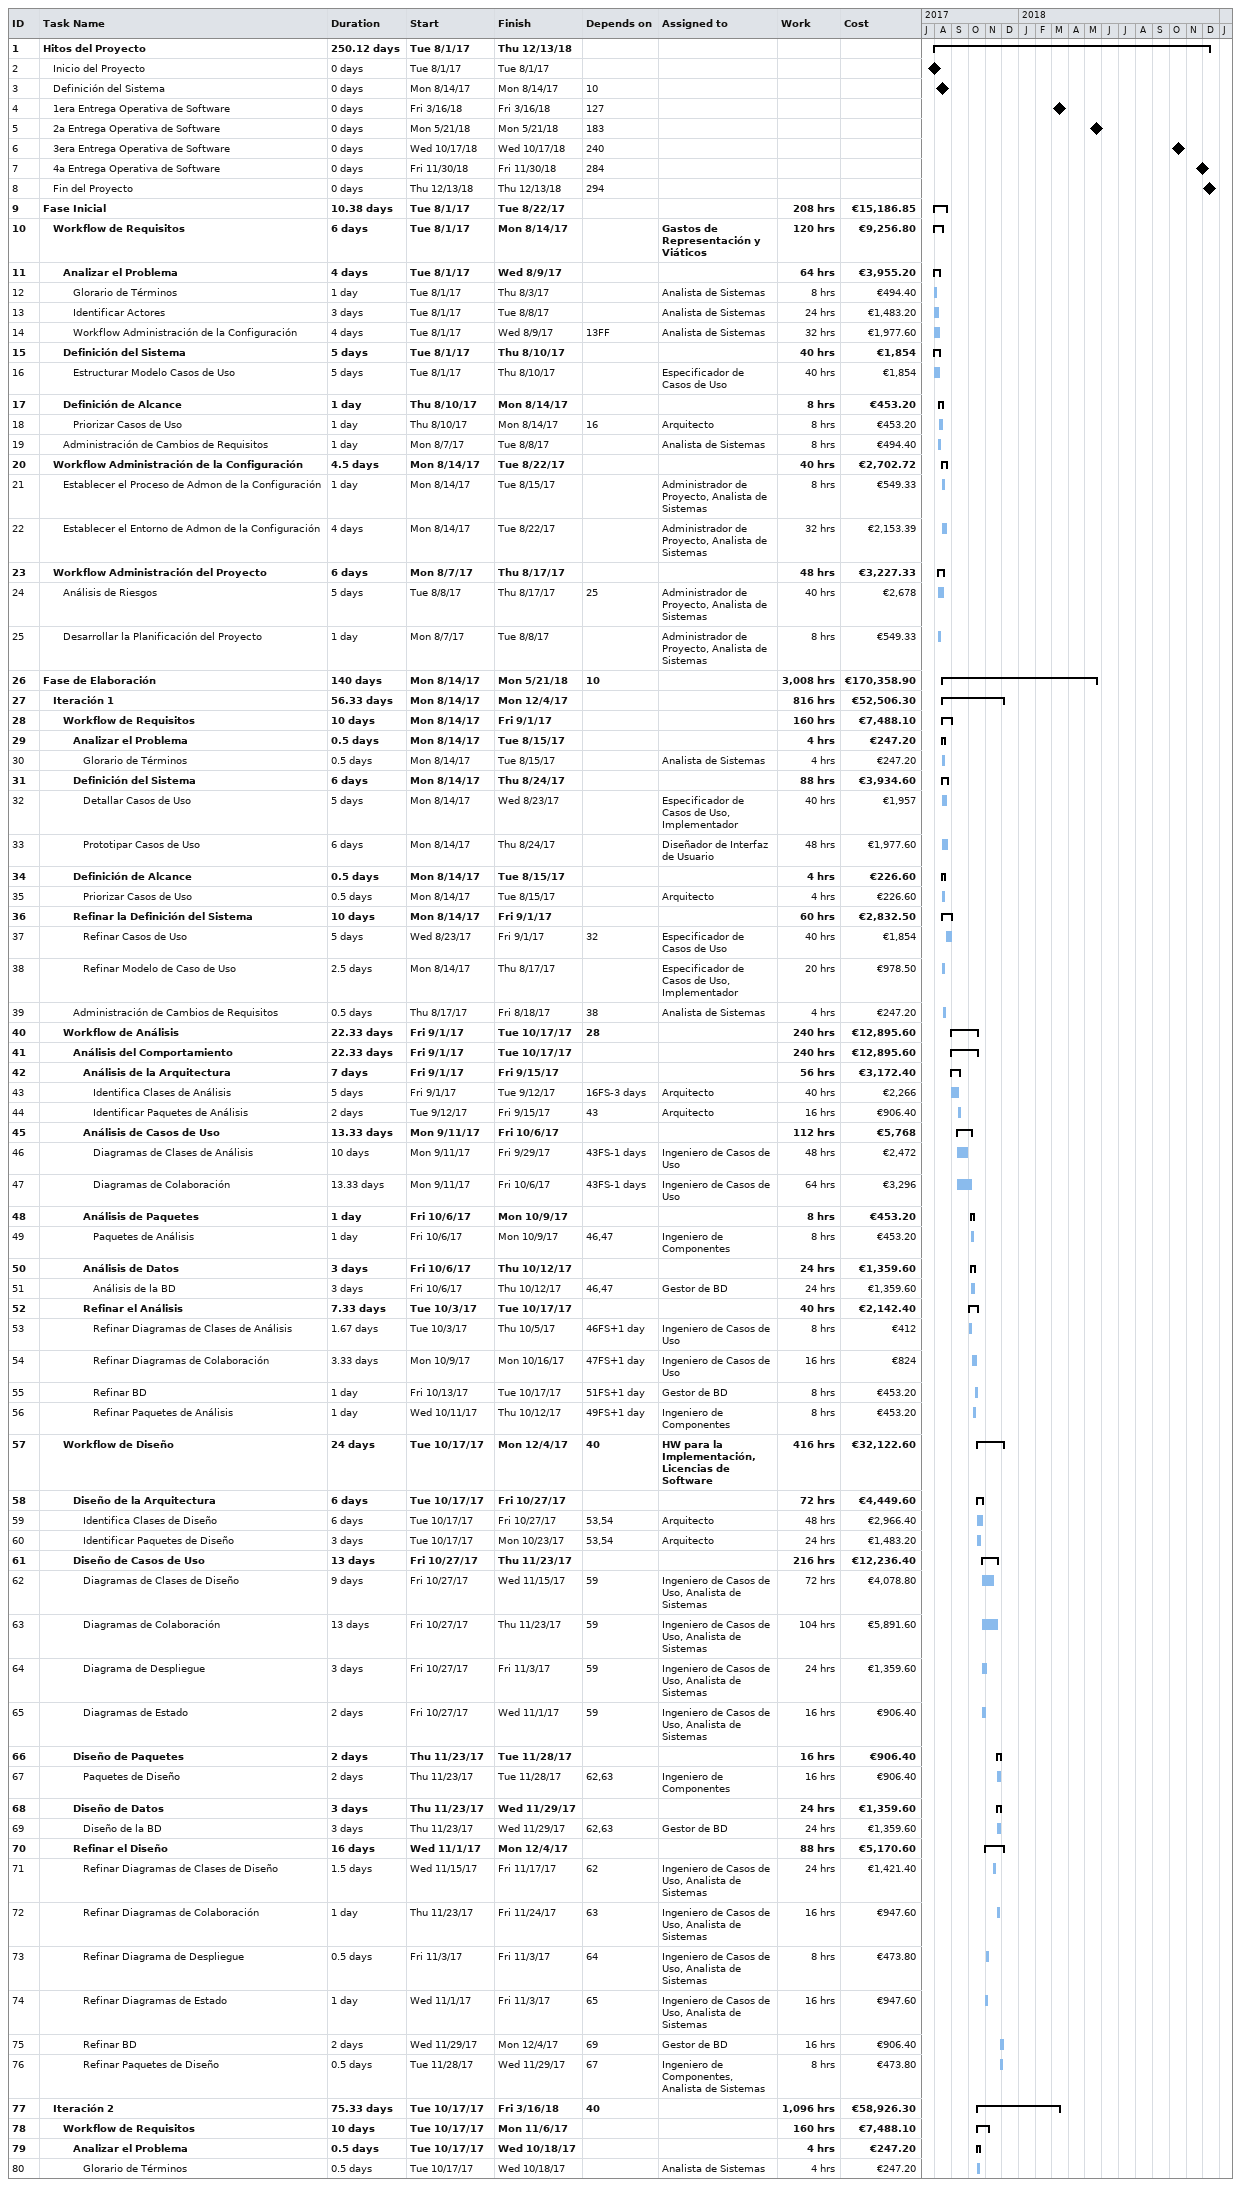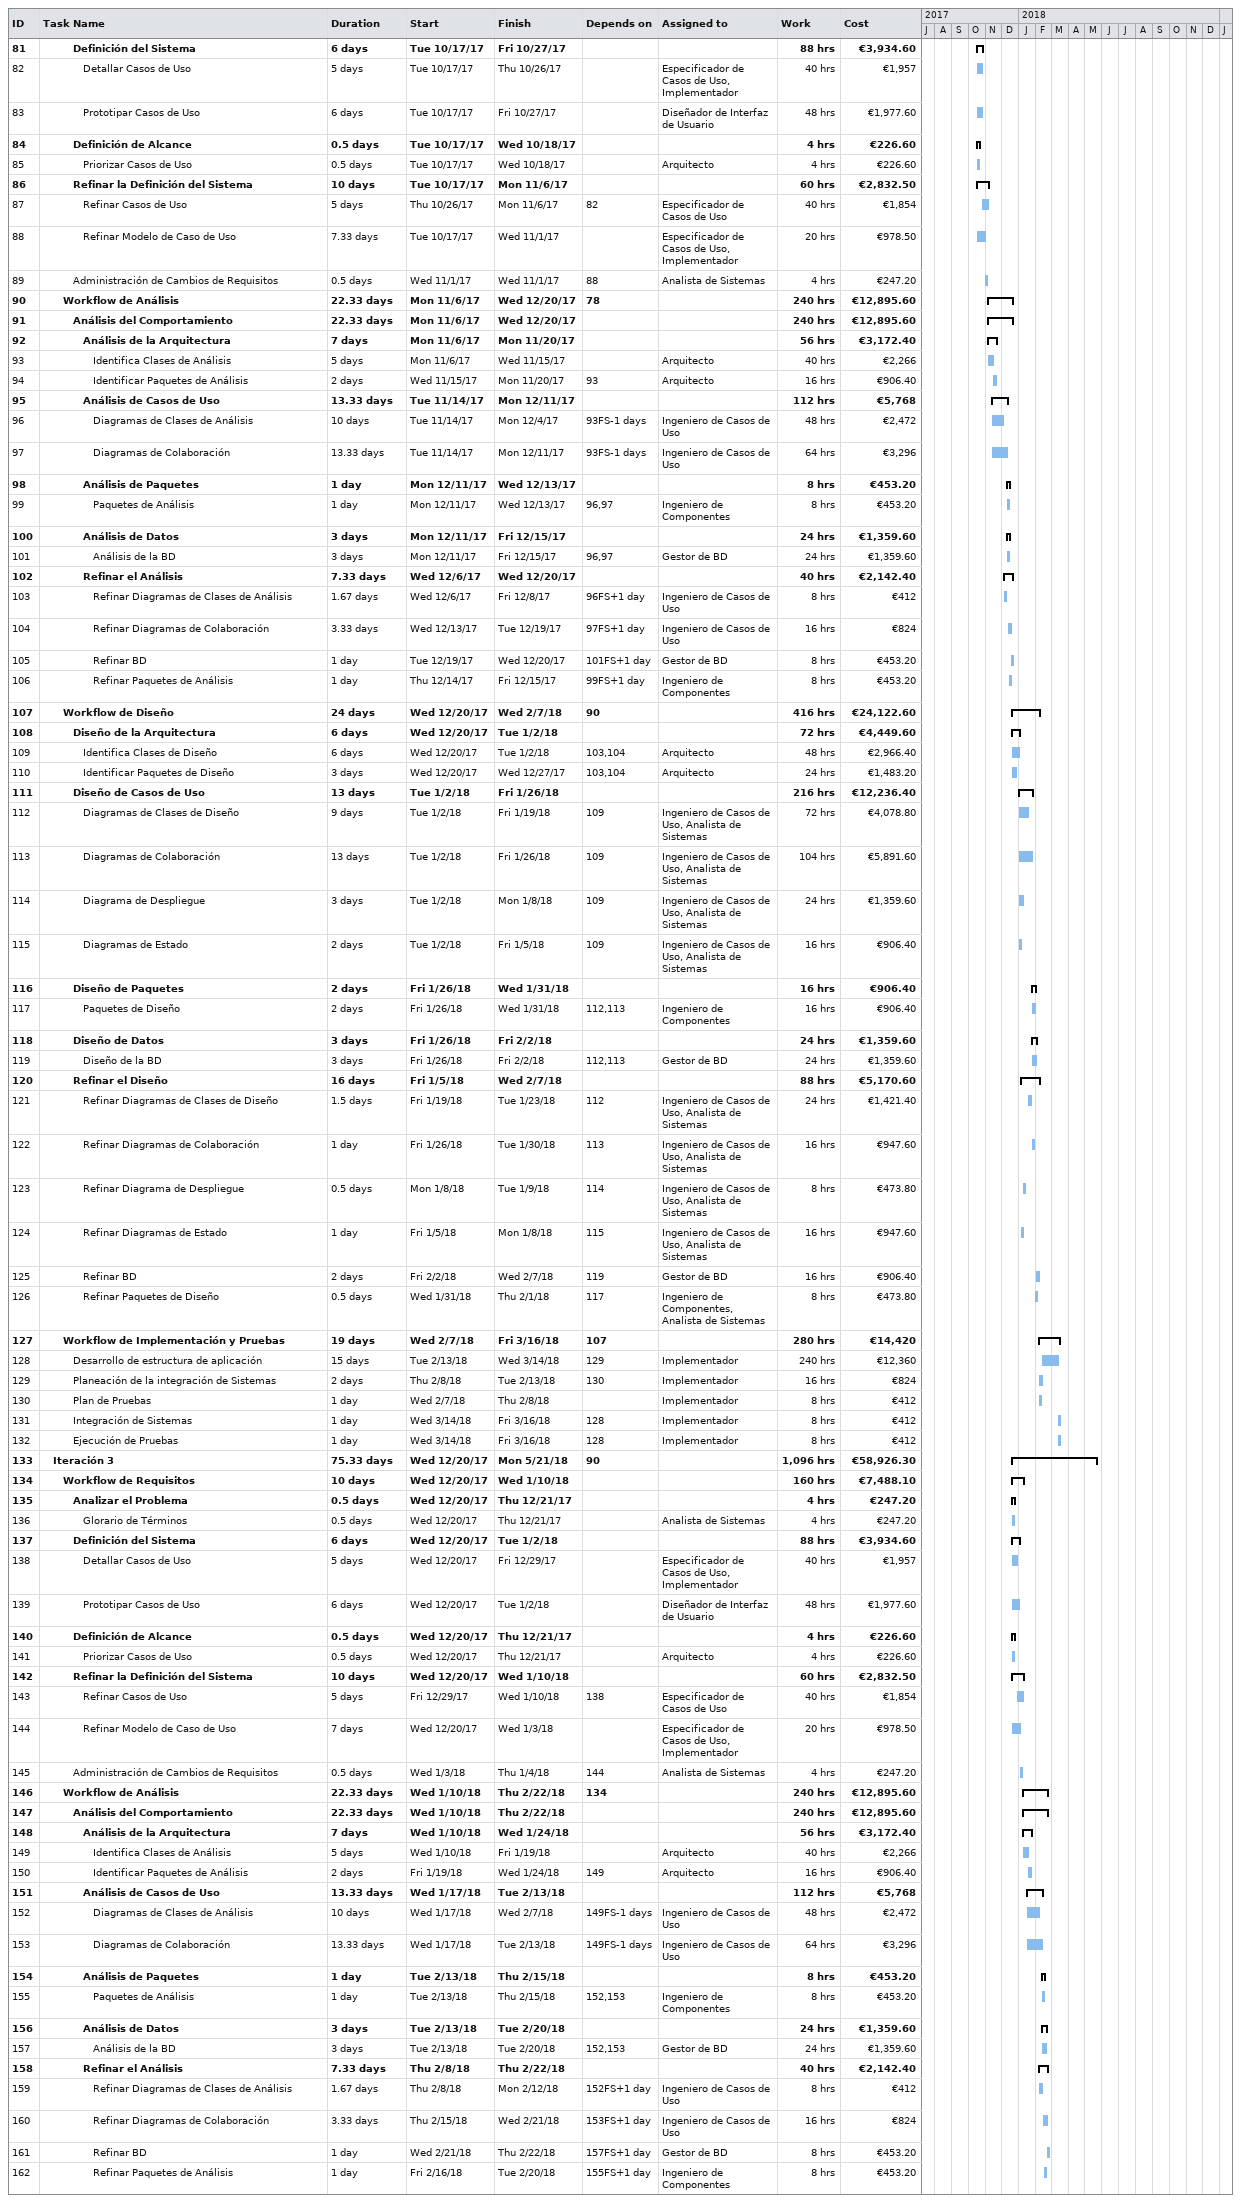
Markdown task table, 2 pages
| ID | Level | Task | Duration | Start | Finish | Predecessors | Resources | Work (h) | Cost (€) |
|---|---|---|---|---|---|---|---|---|---|
| 1 | 1 | **Hitos del Proyecto** | 250.12d | 2017-08-01 | 2018-12-13 |  |  |  |  |
| 2 | 2 | Inicio del Proyecto | 0d | 2017-08-01 | 2017-08-01 |  |  |  |  |
| 3 | 2 | Definición del Sistema | 0d | 2017-08-14 | 2017-08-14 | 10 |  |  |  |
| 4 | 2 | 1era Entrega Operativa de Software | 0d | 2018-03-16 | 2018-03-16 | 127 |  |  |  |
| 5 | 2 | 2a Entrega Operativa de Software | 0d | 2018-05-21 | 2018-05-21 | 183 |  |  |  |
| 6 | 2 | 3era Entrega Operativa de Software | 0d | 2018-10-17 | 2018-10-17 | 240 |  |  |  |
| 7 | 2 | 4a Entrega Operativa de Software | 0d | 2018-11-30 | 2018-11-30 | 284 |  |  |  |
| 8 | 2 | Fin del Proyecto | 0d | 2018-12-13 | 2018-12-13 | 294 |  |  |  |
| 9 | 1 | **Fase Inicial** | 10.38d | 2017-08-01 | 2017-08-22 |  |  | 208 | 15186.85 |
| 10 | 2 | **Workflow de Requisitos** | 6d | 2017-08-01 | 2017-08-14 |  | Gastos de Representación y Viáticos | 120 | 9256.80 |
| 11 | 3 | **Analizar el Problema** | 4d | 2017-08-01 | 2017-08-09 |  |  | 64 | 3955.20 |
| 12 | 4 | Glorario de Términos | 1d | 2017-08-01 | 2017-08-03 |  | Analista de Sistemas | 8 | 494.40 |
| 13 | 4 | Identificar Actores | 3d | 2017-08-01 | 2017-08-08 |  | Analista de Sistemas | 24 | 1483.20 |
| 14 | 4 | Workflow Administración de la Configuración | 4d | 2017-08-01 | 2017-08-09 | 13FF | Analista de Sistemas | 32 | 1977.60 |
| 15 | 3 | **Definición del Sistema** | 5d | 2017-08-01 | 2017-08-10 |  |  | 40 | 1854 |
| 16 | 4 | Estructurar Modelo Casos de Uso | 5d | 2017-08-01 | 2017-08-10 |  | Especificador de Casos de Uso | 40 | 1854 |
| 17 | 3 | **Definición de Alcance** | 1d | 2017-08-10 | 2017-08-14 |  |  | 8 | 453.20 |
| 18 | 4 | Priorizar Casos de Uso | 1d | 2017-08-10 | 2017-08-14 | 16 | Arquitecto | 8 | 453.20 |
| 19 | 3 | Administración de Cambios de Requisitos | 1d | 2017-08-07 | 2017-08-08 |  | Analista de Sistemas | 8 | 494.40 |
| 20 | 2 | **Workflow Administración de la Configuración** | 4.5d | 2017-08-14 | 2017-08-22 |  |  | 40 | 2702.72 |
| 21 | 3 | Establecer el Proceso de Admon de la Configuración | 1d | 2017-08-14 | 2017-08-15 |  | Administrador de Proyecto, Analista de Sistemas | 8 | 549.33 |
| 22 | 3 | Establecer el Entorno de Admon de la Configuración | 4d | 2017-08-14 | 2017-08-22 |  | Administrador de Proyecto, Analista de Sistemas | 32 | 2153.39 |
| 23 | 2 | **Workflow Administración del Proyecto** | 6d | 2017-08-07 | 2017-08-17 |  |  | 48 | 3227.33 |
| 24 | 3 | Análisis de Riesgos | 5d | 2017-08-08 | 2017-08-17 | 25 | Administrador de Proyecto, Analista de Sistemas | 40 | 2678 |
| 25 | 3 | Desarrollar la Planificación del Proyecto | 1d | 2017-08-07 | 2017-08-08 |  | Administrador de Proyecto, Analista de Sistemas | 8 | 549.33 |
| 26 | 1 | **Fase de Elaboración** | 140d | 2017-08-14 | 2018-05-21 | 10 |  | 3008 | 170358.90 |
| 27 | 2 | **Iteración 1** | 56.33d | 2017-08-14 | 2017-12-04 |  |  | 816 | 52506.30 |
| 28 | 3 | **Workflow de Requisitos** | 10d | 2017-08-14 | 2017-09-01 |  |  | 160 | 7488.10 |
| 29 | 4 | **Analizar el Problema** | 0.5d | 2017-08-14 | 2017-08-15 |  |  | 4 | 247.20 |
| 30 | 5 | Glorario de Términos | 0.5d | 2017-08-14 | 2017-08-15 |  | Analista de Sistemas | 4 | 247.20 |
| 31 | 4 | **Definición del Sistema** | 6d | 2017-08-14 | 2017-08-24 |  |  | 88 | 3934.60 |
| 32 | 5 | Detallar Casos de Uso | 5d | 2017-08-14 | 2017-08-23 |  | Especificador de Casos de Uso, Implementador | 40 | 1957 |
| 33 | 5 | Prototipar Casos de Uso | 6d | 2017-08-14 | 2017-08-24 |  | Diseñador de Interfaz de Usuario | 48 | 1977.60 |
| 34 | 4 | **Definición de Alcance** | 0.5d | 2017-08-14 | 2017-08-15 |  |  | 4 | 226.60 |
| 35 | 5 | Priorizar Casos de Uso | 0.5d | 2017-08-14 | 2017-08-15 |  | Arquitecto | 4 | 226.60 |
| 36 | 4 | **Refinar la Definición del Sistema** | 10d | 2017-08-14 | 2017-09-01 |  |  | 60 | 2832.50 |
| 37 | 5 | Refinar Casos de Uso | 5d | 2017-08-23 | 2017-09-01 | 32 | Especificador de Casos de Uso | 40 | 1854 |
| 38 | 5 | Refinar Modelo de Caso de Uso | 2.5d | 2017-08-14 | 2017-08-17 |  | Especificador de Casos de Uso, Implementador | 20 | 978.50 |
| 39 | 4 | Administración de Cambios de Requisitos | 0.5d | 2017-08-17 | 2017-08-18 | 38 | Analista de Sistemas | 4 | 247.20 |
| 40 | 3 | **Workflow de Análisis** | 22.33d | 2017-09-01 | 2017-10-17 | 28 |  | 240 | 12895.60 |
| 41 | 4 | **Análisis del Comportamiento** | 22.33d | 2017-09-01 | 2017-10-17 |  |  | 240 | 12895.60 |
| 42 | 5 | **Análisis de la Arquitectura** | 7d | 2017-09-01 | 2017-09-15 |  |  | 56 | 3172.40 |
| 43 | 6 | Identifica Clases de Análisis | 5d | 2017-09-01 | 2017-09-12 | 16FS-3d | Arquitecto | 40 | 2266 |
| 44 | 6 | Identificar Paquetes de Análisis | 2d | 2017-09-12 | 2017-09-15 | 43 | Arquitecto | 16 | 906.40 |
| 45 | 5 | **Análisis de Casos de Uso** | 13.33d | 2017-09-11 | 2017-10-06 |  |  | 112 | 5768 |
| 46 | 6 | Diagramas de Clases de Análisis | 10d | 2017-09-11 | 2017-09-29 | 43FS-1d | Ingeniero de Casos de Uso | 48 | 2472 |
| 47 | 6 | Diagramas de Colaboración | 13.33d | 2017-09-11 | 2017-10-06 | 43FS-1d | Ingeniero de Casos de Uso | 64 | 3296 |
| 48 | 5 | **Análisis de Paquetes** | 1d | 2017-10-06 | 2017-10-09 |  |  | 8 | 453.20 |
| 49 | 6 | Paquetes de Análisis | 1d | 2017-10-06 | 2017-10-09 | 46, 47 | Ingeniero de Componentes | 8 | 453.20 |
| 50 | 5 | **Análisis de Datos** | 3d | 2017-10-06 | 2017-10-12 |  |  | 24 | 1359.60 |
| 51 | 6 | Análisis de la BD | 3d | 2017-10-06 | 2017-10-12 | 46, 47 | Gestor de BD | 24 | 1359.60 |
| 52 | 5 | **Refinar el Análisis** | 7.33d | 2017-10-03 | 2017-10-17 |  |  | 40 | 2142.40 |
| 53 | 6 | Refinar Diagramas de Clases de Análisis | 1.67d | 2017-10-03 | 2017-10-05 | 46FS+1d | Ingeniero de Casos de Uso | 8 | 412 |
| 54 | 6 | Refinar Diagramas de Colaboración | 3.33d | 2017-10-09 | 2017-10-16 | 47FS+1d | Ingeniero de Casos de Uso | 16 | 824 |
| 55 | 6 | Refinar BD | 1d | 2017-10-13 | 2017-10-17 | 51FS+1d | Gestor de BD | 8 | 453.20 |
| 56 | 6 | Refinar Paquetes de Análisis | 1d | 2017-10-11 | 2017-10-12 | 49FS+1d | Ingeniero de Componentes | 8 | 453.20 |
| 57 | 3 | **Workflow de Diseño** | 24d | 2017-10-17 | 2017-12-04 | 40 | HW para la Implementación, Licencias de Software | 416 | 32122.60 |
| 58 | 4 | **Diseño de la Arquitectura** | 6d | 2017-10-17 | 2017-10-27 |  |  | 72 | 4449.60 |
| 59 | 5 | Identifica Clases de Diseño | 6d | 2017-10-17 | 2017-10-27 | 53, 54 | Arquitecto | 48 | 2966.40 |
| 60 | 5 | Identificar Paquetes de Diseño | 3d | 2017-10-17 | 2017-10-23 | 53, 54 | Arquitecto | 24 | 1483.20 |
| 61 | 4 | **Diseño de Casos de Uso** | 13d | 2017-10-27 | 2017-11-23 |  |  | 216 | 12236.40 |
| 62 | 5 | Diagramas de Clases de Diseño | 9d | 2017-10-27 | 2017-11-15 | 59 | Ingeniero de Casos de Uso, Analista de Sistemas | 72 | 4078.80 |
| 63 | 5 | Diagramas de Colaboración | 13d | 2017-10-27 | 2017-11-23 | 59 | Ingeniero de Casos de Uso, Analista de Sistemas | 104 | 5891.60 |
| 64 | 5 | Diagrama de Despliegue | 3d | 2017-10-27 | 2017-11-03 | 59 | Ingeniero de Casos de Uso, Analista de Sistemas | 24 | 1359.60 |
| 65 | 5 | Diagramas de Estado | 2d | 2017-10-27 | 2017-11-01 | 59 | Ingeniero de Casos de Uso, Analista de Sistemas | 16 | 906.40 |
| 66 | 4 | **Diseño de Paquetes** | 2d | 2017-11-23 | 2017-11-28 |  |  | 16 | 906.40 |
| 67 | 5 | Paquetes de Diseño | 2d | 2017-11-23 | 2017-11-28 | 62, 63 | Ingeniero de Componentes | 16 | 906.40 |
| 68 | 4 | **Diseño de Datos** | 3d | 2017-11-23 | 2017-11-29 |  |  | 24 | 1359.60 |
| 69 | 5 | Diseño de la BD | 3d | 2017-11-23 | 2017-11-29 | 62, 63 | Gestor de BD | 24 | 1359.60 |
| 70 | 4 | **Refinar el Diseño** | 16d | 2017-11-01 | 2017-12-04 |  |  | 88 | 5170.60 |
| 71 | 5 | Refinar Diagramas de Clases de Diseño | 1.5d | 2017-11-15 | 2017-11-17 | 62 | Ingeniero de Casos de Uso, Analista de Sistemas | 24 | 1421.40 |
| 72 | 5 | Refinar Diagramas de Colaboración | 1d | 2017-11-23 | 2017-11-24 | 63 | Ingeniero de Casos de Uso, Analista de Sistemas | 16 | 947.60 |
| 73 | 5 | Refinar Diagrama de Despliegue | 0.5d | 2017-11-03 | 2017-11-03 | 64 | Ingeniero de Casos de Uso, Analista de Sistemas | 8 | 473.80 |
| 74 | 5 | Refinar Diagramas de Estado | 1d | 2017-11-01 | 2017-11-03 | 65 | Ingeniero de Casos de Uso, Analista de Sistemas | 16 | 947.60 |
| 75 | 5 | Refinar BD | 2d | 2017-11-29 | 2017-12-04 | 69 | Gestor de BD | 16 | 906.40 |
| 76 | 5 | Refinar Paquetes de Diseño | 0.5d | 2017-11-28 | 2017-11-29 | 67 | Ingeniero de Componentes, Analista de Sistemas | 8 | 473.80 |
| 77 | 2 | **Iteración 2** | 75.33d | 2017-10-17 | 2018-03-16 | 40 |  | 1096 | 58926.30 |
| 78 | 3 | **Workflow de Requisitos** | 10d | 2017-10-17 | 2017-11-06 |  |  | 160 | 7488.10 |
| 79 | 4 | **Analizar el Problema** | 0.5d | 2017-10-17 | 2017-10-18 |  |  | 4 | 247.20 |
| 80 | 5 | Glorario de Términos | 0.5d | 2017-10-17 | 2017-10-18 |  | Analista de Sistemas | 4 | 247.20 |
| 81 | 4 | **Definición del Sistema** | 6d | 2017-10-17 | 2017-10-27 |  |  | 88 | 3934.60 |
| 82 | 5 | Detallar Casos de Uso | 5d | 2017-10-17 | 2017-10-26 |  | Especificador de Casos de Uso, Implementador | 40 | 1957 |
| 83 | 5 | Prototipar Casos de Uso | 6d | 2017-10-17 | 2017-10-27 |  | Diseñador de Interfaz de Usuario | 48 | 1977.60 |
| 84 | 4 | **Definición de Alcance** | 0.5d | 2017-10-17 | 2017-10-18 |  |  | 4 | 226.60 |
| 85 | 5 | Priorizar Casos de Uso | 0.5d | 2017-10-17 | 2017-10-18 |  | Arquitecto | 4 | 226.60 |
| 86 | 4 | **Refinar la Definición del Sistema** | 10d | 2017-10-17 | 2017-11-06 |  |  | 60 | 2832.50 |
| 87 | 5 | Refinar Casos de Uso | 5d | 2017-10-26 | 2017-11-06 | 82 | Especificador de Casos de Uso | 40 | 1854 |
| 88 | 5 | Refinar Modelo de Caso de Uso | 7.33d | 2017-10-17 | 2017-11-01 |  | Especificador de Casos de Uso, Implementador | 20 | 978.50 |
| 89 | 4 | Administración de Cambios de Requisitos | 0.5d | 2017-11-01 | 2017-11-01 | 88 | Analista de Sistemas | 4 | 247.20 |
| 90 | 3 | **Workflow de Análisis** | 22.33d | 2017-11-06 | 2017-12-20 | 78 |  | 240 | 12895.60 |
| 91 | 4 | **Análisis del Comportamiento** | 22.33d | 2017-11-06 | 2017-12-20 |  |  | 240 | 12895.60 |
| 92 | 5 | **Análisis de la Arquitectura** | 7d | 2017-11-06 | 2017-11-20 |  |  | 56 | 3172.40 |
| 93 | 6 | Identifica Clases de Análisis | 5d | 2017-11-06 | 2017-11-15 |  | Arquitecto | 40 | 2266 |
| 94 | 6 | Identificar Paquetes de Análisis | 2d | 2017-11-15 | 2017-11-20 | 93 | Arquitecto | 16 | 906.40 |
| 95 | 5 | **Análisis de Casos de Uso** | 13.33d | 2017-11-14 | 2017-12-11 |  |  | 112 | 5768 |
| 96 | 6 | Diagramas de Clases de Análisis | 10d | 2017-11-14 | 2017-12-04 | 93FS-1d | Ingeniero de Casos de Uso | 48 | 2472 |
| 97 | 6 | Diagramas de Colaboración | 13.33d | 2017-11-14 | 2017-12-11 | 93FS-1d | Ingeniero de Casos de Uso | 64 | 3296 |
| 98 | 5 | **Análisis de Paquetes** | 1d | 2017-12-11 | 2017-12-13 |  |  | 8 | 453.20 |
| 99 | 6 | Paquetes de Análisis | 1d | 2017-12-11 | 2017-12-13 | 96, 97 | Ingeniero de Componentes | 8 | 453.20 |
| 100 | 5 | **Análisis de Datos** | 3d | 2017-12-11 | 2017-12-15 |  |  | 24 | 1359.60 |
| 101 | 6 | Análisis de la BD | 3d | 2017-12-11 | 2017-12-15 | 96, 97 | Gestor de BD | 24 | 1359.60 |
| 102 | 5 | **Refinar el Análisis** | 7.33d | 2017-12-06 | 2017-12-20 |  |  | 40 | 2142.40 |
| 103 | 6 | Refinar Diagramas de Clases de Análisis | 1.67d | 2017-12-06 | 2017-12-08 | 96FS+1d | Ingeniero de Casos de Uso | 8 | 412 |
| 104 | 6 | Refinar Diagramas de Colaboración | 3.33d | 2017-12-13 | 2017-12-19 | 97FS+1d | Ingeniero de Casos de Uso | 16 | 824 |
| 105 | 6 | Refinar BD | 1d | 2017-12-19 | 2017-12-20 | 101FS+1d | Gestor de BD | 8 | 453.20 |
| 106 | 6 | Refinar Paquetes de Análisis | 1d | 2017-12-14 | 2017-12-15 | 99FS+1d | Ingeniero de Componentes | 8 | 453.20 |
| 107 | 3 | **Workflow de Diseño** | 24d | 2017-12-20 | 2018-02-07 | 90 |  | 416 | 24122.60 |
| 108 | 4 | **Diseño de la Arquitectura** | 6d | 2017-12-20 | 2018-01-02 |  |  | 72 | 4449.60 |
| 109 | 5 | Identifica Clases de Diseño | 6d | 2017-12-20 | 2018-01-02 | 103, 104 | Arquitecto | 48 | 2966.40 |
| 110 | 5 | Identificar Paquetes de Diseño | 3d | 2017-12-20 | 2017-12-27 | 103, 104 | Arquitecto | 24 | 1483.20 |
| 111 | 4 | **Diseño de Casos de Uso** | 13d | 2018-01-02 | 2018-01-26 |  |  | 216 | 12236.40 |
| 112 | 5 | Diagramas de Clases de Diseño | 9d | 2018-01-02 | 2018-01-19 | 109 | Ingeniero de Casos de Uso, Analista de Sistemas | 72 | 4078.80 |
| 113 | 5 | Diagramas de Colaboración | 13d | 2018-01-02 | 2018-01-26 | 109 | Ingeniero de Casos de Uso, Analista de Sistemas | 104 | 5891.60 |
| 114 | 5 | Diagrama de Despliegue | 3d | 2018-01-02 | 2018-01-08 | 109 | Ingeniero de Casos de Uso, Analista de Sistemas | 24 | 1359.60 |
| 115 | 5 | Diagramas de Estado | 2d | 2018-01-02 | 2018-01-05 | 109 | Ingeniero de Casos de Uso, Analista de Sistemas | 16 | 906.40 |
| 116 | 4 | **Diseño de Paquetes** | 2d | 2018-01-26 | 2018-01-31 |  |  | 16 | 906.40 |
| 117 | 5 | Paquetes de Diseño | 2d | 2018-01-26 | 2018-01-31 | 112, 113 | Ingeniero de Componentes | 16 | 906.40 |
| 118 | 4 | **Diseño de Datos** | 3d | 2018-01-26 | 2018-02-02 |  |  | 24 | 1359.60 |
| 119 | 5 | Diseño de la BD | 3d | 2018-01-26 | 2018-02-02 | 112, 113 | Gestor de BD | 24 | 1359.60 |
| 120 | 4 | **Refinar el Diseño** | 16d | 2018-01-05 | 2018-02-07 |  |  | 88 | 5170.60 |
| 121 | 5 | Refinar Diagramas de Clases de Diseño | 1.5d | 2018-01-19 | 2018-01-23 | 112 | Ingeniero de Casos de Uso, Analista de Sistemas | 24 | 1421.40 |
| 122 | 5 | Refinar Diagramas de Colaboración | 1d | 2018-01-26 | 2018-01-30 | 113 | Ingeniero de Casos de Uso, Analista de Sistemas | 16 | 947.60 |
| 123 | 5 | Refinar Diagrama de Despliegue | 0.5d | 2018-01-08 | 2018-01-09 | 114 | Ingeniero de Casos de Uso, Analista de Sistemas | 8 | 473.80 |
| 124 | 5 | Refinar Diagramas de Estado | 1d | 2018-01-05 | 2018-01-08 | 115 | Ingeniero de Casos de Uso, Analista de Sistemas | 16 | 947.60 |
| 125 | 5 | Refinar BD | 2d | 2018-02-02 | 2018-02-07 | 119 | Gestor de BD | 16 | 906.40 |
| 126 | 5 | Refinar Paquetes de Diseño | 0.5d | 2018-01-31 | 2018-02-01 | 117 | Ingeniero de Componentes, Analista de Sistemas | 8 | 473.80 |
| 127 | 3 | **Workflow de Implementación y Pruebas** | 19d | 2018-02-07 | 2018-03-16 | 107 |  | 280 | 14420 |
| 128 | 4 | Desarrollo de estructura de aplicación | 15d | 2018-02-13 | 2018-03-14 | 129 | Implementador | 240 | 12360 |
| 129 | 4 | Planeación de la integración de Sistemas | 2d | 2018-02-08 | 2018-02-13 | 130 | Implementador | 16 | 824 |
| 130 | 4 | Plan de Pruebas | 1d | 2018-02-07 | 2018-02-08 |  | Implementador | 8 | 412 |
| 131 | 4 | Integración de Sistemas | 1d | 2018-03-14 | 2018-03-16 | 128 | Implementador | 8 | 412 |
| 132 | 4 | Ejecución de Pruebas | 1d | 2018-03-14 | 2018-03-16 | 128 | Implementador | 8 | 412 |
| 133 | 2 | **Iteración 3** | 75.33d | 2017-12-20 | 2018-05-21 | 90 |  | 1096 | 58926.30 |
| 134 | 3 | **Workflow de Requisitos** | 10d | 2017-12-20 | 2018-01-10 |  |  | 160 | 7488.10 |
| 135 | 4 | **Analizar el Problema** | 0.5d | 2017-12-20 | 2017-12-21 |  |  | 4 | 247.20 |
| 136 | 5 | Glorario de Términos | 0.5d | 2017-12-20 | 2017-12-21 |  | Analista de Sistemas | 4 | 247.20 |
| 137 | 4 | **Definición del Sistema** | 6d | 2017-12-20 | 2018-01-02 |  |  | 88 | 3934.60 |
| 138 | 5 | Detallar Casos de Uso | 5d | 2017-12-20 | 2017-12-29 |  | Especificador de Casos de Uso, Implementador | 40 | 1957 |
| 139 | 5 | Prototipar Casos de Uso | 6d | 2017-12-20 | 2018-01-02 |  | Diseñador de Interfaz de Usuario | 48 | 1977.60 |
| 140 | 4 | **Definición de Alcance** | 0.5d | 2017-12-20 | 2017-12-21 |  |  | 4 | 226.60 |
| 141 | 5 | Priorizar Casos de Uso | 0.5d | 2017-12-20 | 2017-12-21 |  | Arquitecto | 4 | 226.60 |
| 142 | 4 | **Refinar la Definición del Sistema** | 10d | 2017-12-20 | 2018-01-10 |  |  | 60 | 2832.50 |
| 143 | 5 | Refinar Casos de Uso | 5d | 2017-12-29 | 2018-01-10 | 138 | Especificador de Casos de Uso | 40 | 1854 |
| 144 | 5 | Refinar Modelo de Caso de Uso | 7d | 2017-12-20 | 2018-01-03 |  | Especificador de Casos de Uso, Implementador | 20 | 978.50 |
| 145 | 4 | Administración de Cambios de Requisitos | 0.5d | 2018-01-03 | 2018-01-04 | 144 | Analista de Sistemas | 4 | 247.20 |
| 146 | 3 | **Workflow de Análisis** | 22.33d | 2018-01-10 | 2018-02-22 | 134 |  | 240 | 12895.60 |
| 147 | 4 | **Análisis del Comportamiento** | 22.33d | 2018-01-10 | 2018-02-22 |  |  | 240 | 12895.60 |
| 148 | 5 | **Análisis de la Arquitectura** | 7d | 2018-01-10 | 2018-01-24 |  |  | 56 | 3172.40 |
| 149 | 6 | Identifica Clases de Análisis | 5d | 2018-01-10 | 2018-01-19 |  | Arquitecto | 40 | 2266 |
| 150 | 6 | Identificar Paquetes de Análisis | 2d | 2018-01-19 | 2018-01-24 | 149 | Arquitecto | 16 | 906.40 |
| 151 | 5 | **Análisis de Casos de Uso** | 13.33d | 2018-01-17 | 2018-02-13 |  |  | 112 | 5768 |
| 152 | 6 | Diagramas de Clases de Análisis | 10d | 2018-01-17 | 2018-02-07 | 149FS-1d | Ingeniero de Casos de Uso | 48 | 2472 |
| 153 | 6 | Diagramas de Colaboración | 13.33d | 2018-01-17 | 2018-02-13 | 149FS-1d | Ingeniero de Casos de Uso | 64 | 3296 |
| 154 | 5 | **Análisis de Paquetes** | 1d | 2018-02-13 | 2018-02-15 |  |  | 8 | 453.20 |
| 155 | 6 | Paquetes de Análisis | 1d | 2018-02-13 | 2018-02-15 | 152, 153 | Ingeniero de Componentes | 8 | 453.20 |
| 156 | 5 | **Análisis de Datos** | 3d | 2018-02-13 | 2018-02-20 |  |  | 24 | 1359.60 |
| 157 | 6 | Análisis de la BD | 3d | 2018-02-13 | 2018-02-20 | 152, 153 | Gestor de BD | 24 | 1359.60 |
| 158 | 5 | **Refinar el Análisis** | 7.33d | 2018-02-08 | 2018-02-22 |  |  | 40 | 2142.40 |
| 159 | 6 | Refinar Diagramas de Clases de Análisis | 1.67d | 2018-02-08 | 2018-02-12 | 152FS+1d | Ingeniero de Casos de Uso | 8 | 412 |
| 160 | 6 | Refinar Diagramas de Colaboración | 3.33d | 2018-02-15 | 2018-02-21 | 153FS+1d | Ingeniero de Casos de Uso | 16 | 824 |
| 161 | 6 | Refinar BD | 1d | 2018-02-21 | 2018-02-22 | 157FS+1d | Gestor de BD | 8 | 453.20 |
| 162 | 6 | Refinar Paquetes de Análisis | 1d | 2018-02-16 | 2018-02-20 | 155FS+1d | Ingeniero de Componentes | 8 | 453.20 |
